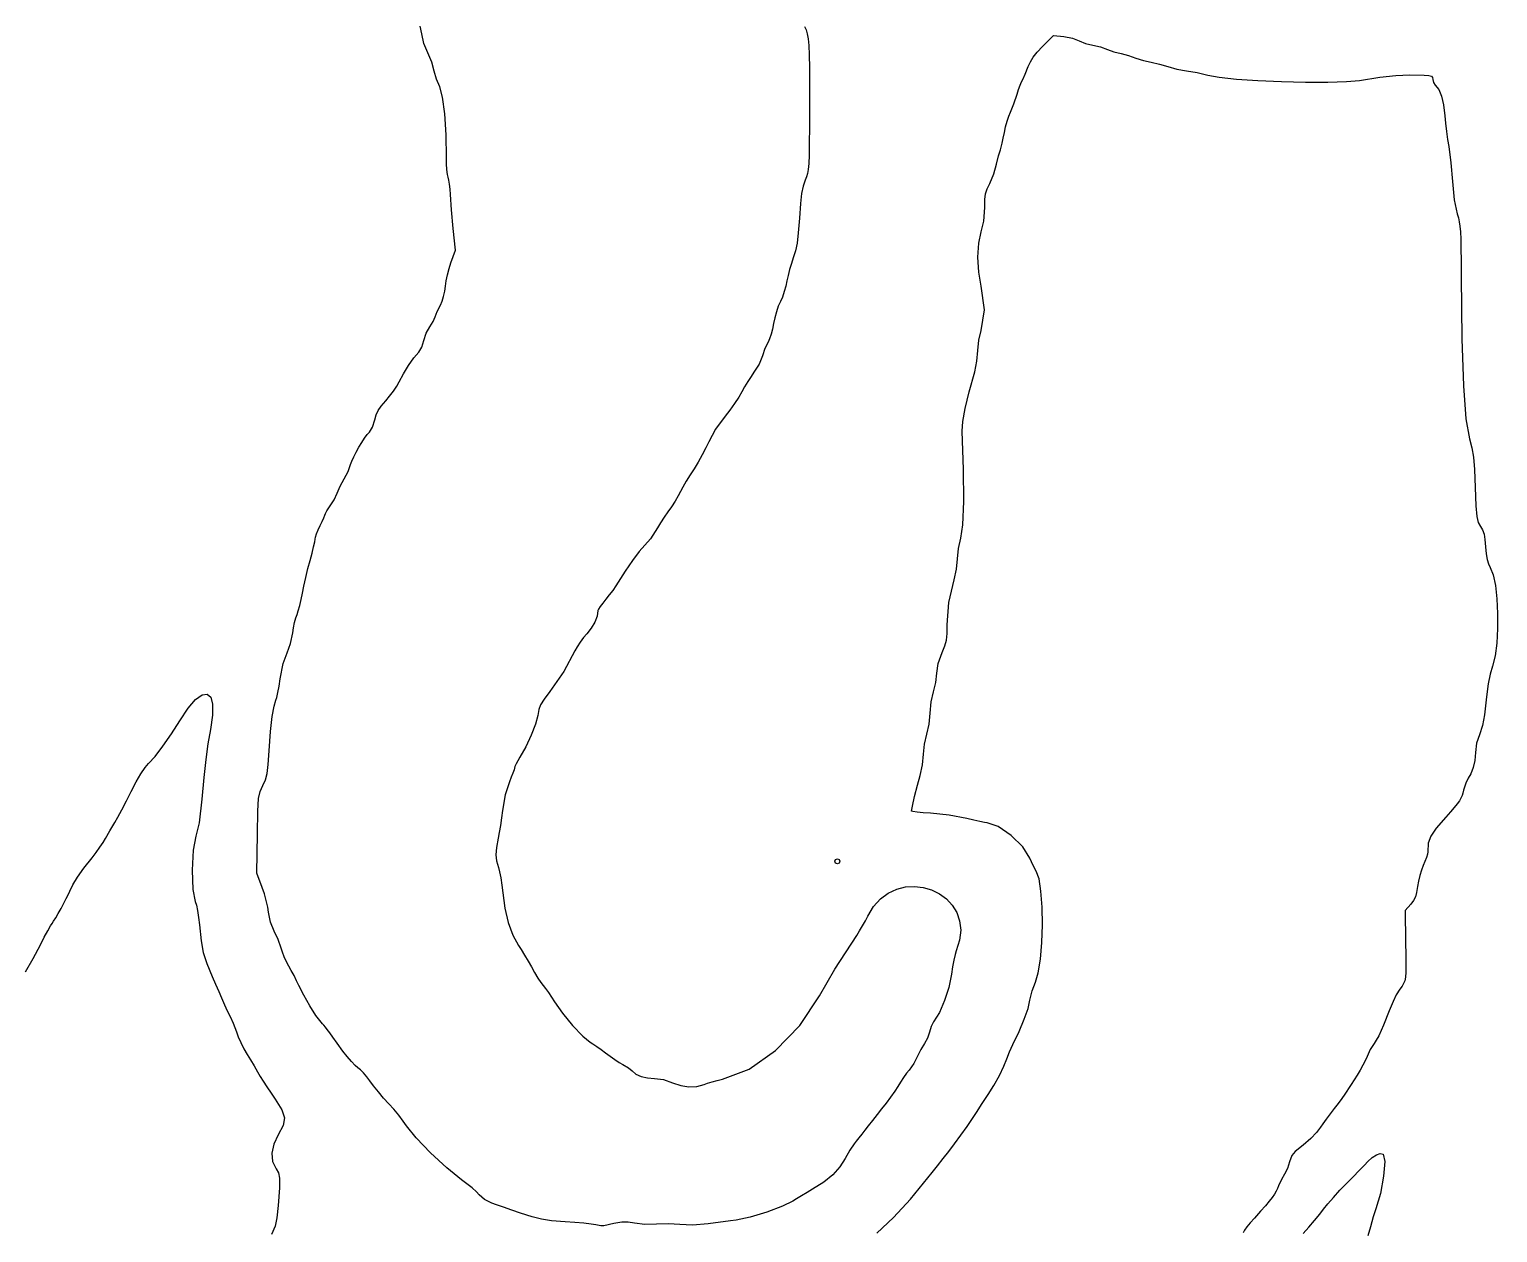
# Model space of a CAD drawing. Extents: x 2.6 to 36, y 0.8 to 49.1.
# Drawn here: x 18.58 to 28.16, y 14.67 to 22.52 of the extents above; entities that cross this region are included whole.
import ezdxf

# ---------------------------------------------------------------- set-up
doc = ezdxf.new("R2010")
doc.units = 0
doc.layers.get('0').update_dxf_attribs({"linetype": 'CONTINUOUS'})

msp = doc.modelspace()

# ---------------------------------------------------------------- linework, layer by layer
at = {"color": 0}
for p, q in [((21.1397, 22.4904), (21.1296, 22.5408)), ((23.6351, 22.5389), (23.6457, 22.5164)), ((23.6457, 22.5164), (23.6537, 22.4913)), ((21.1543, 22.4282), (21.1397, 22.4904)), ((21.179, 22.3664), (21.1543, 22.4282)), ((23.6537, 22.4913), (23.6597, 22.4589)), ((23.6597, 22.4589), (23.6639, 22.4144)), ((23.6639, 22.4144), (23.6664, 22.3531)), ((25.1536, 22.3722), (25.1876, 22.4086)), ((25.1876, 22.4086), (25.2586, 22.4803)), ((25.2586, 22.4803), (25.3265, 22.4726)), ((25.3265, 22.4726), (25.3843, 22.4614)), ((25.3843, 22.4614), (25.4278, 22.445)), ((25.4278, 22.445), (25.4675, 22.4285)), ((25.4675, 22.4285), (25.5164, 22.4169)), ((25.5164, 22.4169), (25.5669, 22.4056)), ((21.2046, 22.3065), (21.179, 22.3664)), ((23.6664, 22.3531), (23.6678, 22.2699)), ((25.109, 22.3085), (25.1279, 22.3396)), ((25.1279, 22.3396), (25.1536, 22.3722)), ((25.5669, 22.4056), (25.6108, 22.3892)), ((25.6108, 22.3892), (25.6532, 22.3728)), ((25.6532, 22.3728), (25.7, 22.3614)), ((25.7, 22.3614), (25.749, 22.3497)), ((25.749, 22.3497), (25.7971, 22.3329)), ((25.7971, 22.3329), (25.8458, 22.3163)), ((25.8458, 22.3163), (25.8971, 22.3049)), ((21.2215, 22.2483), (21.2046, 22.3065)), ((21.2363, 22.1944), (21.2215, 22.2483)), ((23.6678, 22.2699), (23.6682, 22.1601)), ((25.0587, 22.1929), (25.0758, 22.2274)), ((25.0758, 22.2274), (25.0954, 22.2768)), ((25.0954, 22.2768), (25.109, 22.3085)), ((25.8971, 22.3049), (25.9507, 22.2936)), ((25.9507, 22.2936), (26.0056, 22.2772)), ((26.0056, 22.2772), (26.0643, 22.2613)), ((26.0643, 22.2613), (26.1278, 22.2504)), ((26.1278, 22.2504), (26.1961, 22.2392)), ((26.1961, 22.2392), (26.2667, 22.2219)), ((26.2667, 22.2219), (26.34, 22.2081)), ((27.3876, 22.2078), (27.4914, 22.2194)), ((27.4914, 22.2194), (27.5828, 22.2235)), ((27.5828, 22.2235), (27.6778, 22.2208)), ((27.6778, 22.2208), (27.7071, 22.2186)), ((27.7071, 22.2186), (27.7239, 22.2143)), ((27.7239, 22.2143), (27.7315, 22.2067)), ((21.2568, 22.1444), (21.2363, 22.1944)), ((21.2756, 22.0786), (21.2568, 22.1444)), ((23.6682, 22.1601), (23.6679, 22.0192)), ((25.0233, 22.0982), (25.0324, 22.1278)), ((25.0324, 22.1278), (25.0421, 22.1554)), ((25.0421, 22.1554), (25.0512, 22.1782)), ((25.0512, 22.1782), (25.0587, 22.1929)), ((26.34, 22.2081), (26.4529, 22.196)), ((26.4529, 22.196), (26.5931, 22.1863)), ((26.5931, 22.1863), (26.7475, 22.1792)), ((26.7475, 22.1792), (26.9036, 22.1753)), ((26.9036, 22.1753), (27.0489, 22.175)), ((27.0489, 22.175), (27.1704, 22.1788)), ((27.1704, 22.1788), (27.2556, 22.1869)), ((27.2556, 22.1869), (27.3876, 22.2078)), ((27.7315, 22.2067), (27.7333, 22.1937)), ((27.7333, 22.1937), (27.7379, 22.1728)), ((27.7379, 22.1728), (27.749, 22.1564)), ((27.749, 22.1564), (27.7717, 22.1279)), ((27.7717, 22.1279), (27.7899, 22.0846)), ((21.29, 21.969), (21.2756, 22.0786)), ((24.9786, 21.9794), (25.0018, 22.034)), ((25.0018, 22.034), (25.0233, 22.0982)), ((27.7899, 22.0846), (27.8032, 22.0268)), ((27.8032, 22.0268), (27.8117, 21.9556)), ((21.2989, 21.8321), (21.29, 21.969)), ((23.6679, 22.0192), (23.6674, 21.8814)), ((24.9569, 21.9206), (24.9679, 21.9542)), ((24.9679, 21.9542), (24.9786, 21.9794)), ((27.8117, 21.9556), (27.8161, 21.9072)), ((21.3007, 21.6839), (21.2989, 21.8321)), ((23.6674, 21.8814), (23.6667, 21.7767)), ((24.9325, 21.811), (24.9392, 21.8463)), ((24.9392, 21.8463), (24.9469, 21.8832)), ((24.9469, 21.8832), (24.9569, 21.9206)), ((27.8161, 21.9072), (27.8222, 21.8532)), ((27.8222, 21.8532), (27.8293, 21.8006)), ((23.6667, 21.7767), (23.6654, 21.6997)), ((24.9132, 21.7332), (24.9186, 21.7507)), ((24.9186, 21.7507), (24.9253, 21.7779)), ((24.9253, 21.7779), (24.9325, 21.811)), ((27.8293, 21.8006), (27.8367, 21.7554)), ((27.8367, 21.7554), (27.8507, 21.6496)), ((21.3011, 21.6431), (21.3007, 21.6839)), ((21.3032, 21.605), (21.3011, 21.6431)), ((23.6635, 21.6449), (23.6601, 21.6067)), ((23.6654, 21.6997), (23.6635, 21.6449)), ((24.8703, 21.5774), (24.889, 21.641)), ((24.889, 21.641), (24.9015, 21.6947)), ((24.9015, 21.6947), (24.9132, 21.7332)), ((27.8507, 21.6496), (27.8608, 21.5276)), ((21.3067, 21.5743), (21.3032, 21.605)), ((21.3114, 21.5549), (21.3067, 21.5743)), ((21.3164, 21.5369), (21.3114, 21.5549)), ((23.6487, 21.5575), (23.64, 21.5357)), ((23.6553, 21.5793), (23.6487, 21.5575)), ((23.6601, 21.6067), (23.6553, 21.5793)), ((24.8435, 21.5149), (24.8703, 21.5774)), ((21.321, 21.5099), (21.3164, 21.5369)), ((21.3246, 21.4775), (21.321, 21.5099)), ((21.3267, 21.4432), (21.3246, 21.4775)), ((23.6163, 21.4496), (23.6089, 21.3842)), ((23.6261, 21.4964), (23.6163, 21.4496)), ((23.64, 21.5357), (23.6261, 21.4964)), ((24.8165, 21.4474), (24.8264, 21.4793)), ((24.8264, 21.4793), (24.8435, 21.5149)), ((27.8608, 21.5276), (27.8725, 21.4085)), ((21.3332, 21.3439), (21.3267, 21.4432)), ((23.6089, 21.3842), (23.6024, 21.2889)), ((24.8053, 21.2696), (24.8108, 21.3572)), ((24.8108, 21.3572), (24.8119, 21.4099)), ((24.8119, 21.4099), (24.8165, 21.4474)), ((27.8725, 21.4085), (27.8924, 21.3167)), ((21.3444, 21.2203), (21.3332, 21.3439)), ((23.6024, 21.2889), (23.5956, 21.1926)), ((24.7889, 21.2), (24.8053, 21.2696)), ((27.8924, 21.3167), (27.8999, 21.291)), ((27.8999, 21.291), (27.9057, 21.2656)), ((27.9057, 21.2656), (27.91, 21.2365)), ((21.3592, 21.0796), (21.3444, 21.2203)), ((23.5956, 21.1926), (23.5879, 21.1256)), ((24.7724, 21.125), (24.7889, 21.2)), ((27.91, 21.2365), (27.9132, 21.2001)), ((27.9132, 21.2001), (27.9153, 21.1526)), ((21.3303, 20.9981), (21.3592, 21.0796)), ((23.5774, 21.0751), (23.5622, 21.0293)), ((23.5879, 21.1256), (23.5774, 21.0751)), ((24.7668, 21.0331), (24.7724, 21.125)), ((27.9153, 21.1526), (27.9165, 21.0903)), ((27.9165, 21.0903), (27.9174, 21.0092)), ((21.3185, 20.9608), (21.3303, 20.9981)), ((23.5501, 20.9938), (23.5385, 20.9538)), ((23.5622, 21.0293), (23.5501, 20.9938)), ((24.7724, 20.9357), (24.7668, 21.0331)), ((27.9174, 21.0092), (27.9179, 20.9056)), ((21.2942, 20.8444), (21.2993, 20.879)), ((21.2993, 20.879), (21.3078, 20.9194)), ((21.3078, 20.9194), (21.3185, 20.9608)), ((23.5217, 20.8792), (23.5147, 20.8458)), ((23.5285, 20.9139), (23.5217, 20.8792)), ((23.5385, 20.9538), (23.5285, 20.9139)), ((24.7889, 20.8444), (24.7724, 20.9357)), ((27.9179, 20.9056), (27.9222, 20.5022)), ((21.2721, 20.7474), (21.2818, 20.7787)), ((21.2818, 20.7787), (21.2894, 20.8124)), ((21.2894, 20.8124), (21.2942, 20.8444)), ((23.5042, 20.8093), (23.4917, 20.774)), ((23.5147, 20.8458), (23.5042, 20.8093)), ((24.8097, 20.6899), (24.7889, 20.8444)), ((21.2414, 20.6788), (21.2617, 20.7222)), ((21.2617, 20.7222), (21.2721, 20.7474)), ((23.465, 20.7139), (23.4524, 20.6772)), ((23.4785, 20.7444), (23.465, 20.7139)), ((23.4917, 20.774), (23.4785, 20.7444)), ((24.7889, 20.5556), (24.8097, 20.6899)), ((21.1915, 20.579), (21.2138, 20.6137)), ((21.2138, 20.6137), (21.2279, 20.6444)), ((21.2279, 20.6444), (21.2414, 20.6788)), ((23.4342, 20.6006), (23.4274, 20.5656)), ((23.4417, 20.6382), (23.4342, 20.6006)), ((23.4524, 20.6772), (23.4417, 20.6382)), ((21.1401, 20.4478), (21.1537, 20.4908)), ((21.1537, 20.4908), (21.1688, 20.5376)), ((21.1688, 20.5376), (21.1915, 20.579)), ((23.4083, 20.5018), (23.3985, 20.4808)), ((23.4183, 20.5314), (23.4083, 20.5018)), ((23.4274, 20.5656), (23.4183, 20.5314)), ((24.7671, 20.4253), (24.7735, 20.4921)), ((24.7735, 20.4921), (24.7889, 20.5556)), ((27.9222, 20.5022), (27.9325, 20.195)), ((21.0889, 20.3768), (21.1208, 20.4153)), ((21.1208, 20.4153), (21.1401, 20.4478)), ((23.3782, 20.4392), (23.3617, 20.3908)), ((23.3985, 20.4808), (23.3782, 20.4392)), ((24.7607, 20.3558), (24.7671, 20.4253)), ((21.0207, 20.2739), (21.054, 20.3275)), ((21.054, 20.3275), (21.0889, 20.3768)), ((23.3396, 20.3374), (23.3063, 20.2835)), ((23.3617, 20.3908), (23.3396, 20.3374)), ((24.7458, 20.2864), (24.7607, 20.3558)), ((20.9767, 20.1935), (20.9928, 20.2222)), ((20.9928, 20.2222), (21.0207, 20.2739)), ((23.2661, 20.2239), (23.2453, 20.189)), ((23.2872, 20.2568), (23.2661, 20.2239)), ((23.3063, 20.2835), (23.2872, 20.2568)), ((24.709, 20.1564), (24.7458, 20.2864)), ((20.9046, 20.0975), (20.9296, 20.1271)), ((20.9296, 20.1271), (20.9546, 20.1604)), ((20.9546, 20.1604), (20.9767, 20.1935)), ((23.2074, 20.1212), (23.18, 20.0797)), ((23.2276, 20.1564), (23.2074, 20.1212)), ((23.2453, 20.189), (23.2276, 20.1564)), ((24.6831, 20.0475), (24.709, 20.1564)), ((27.9325, 20.195), (27.949, 19.9793)), ((20.8424, 20.0062), (20.8553, 20.0346)), ((20.8553, 20.0346), (20.8751, 20.0635)), ((20.8751, 20.0635), (20.9046, 20.0975)), ((23.149, 20.0369), (23.1181, 19.9981)), ((23.18, 20.0797), (23.149, 20.0369)), ((24.6681, 19.9615), (24.6831, 20.0475)), ((20.7983, 19.8929), (20.8182, 19.9251)), ((20.8182, 19.9251), (20.8336, 19.9737)), ((20.8336, 19.9737), (20.8424, 20.0062)), ((23.1181, 19.9981), (23.0553, 19.9135)), ((24.6646, 19.9), (24.6681, 19.9615)), ((27.949, 19.9793), (27.9718, 19.85)), ((20.7301, 19.7951), (20.7489, 19.8264)), ((20.7489, 19.8264), (20.7674, 19.8546)), ((20.7674, 19.8546), (20.7842, 19.8775)), ((20.7842, 19.8775), (20.7983, 19.8929)), ((23.0114, 19.8301), (22.9932, 19.7907)), ((23.0553, 19.9135), (23.0114, 19.8301)), ((24.6735, 19.6483), (24.6646, 19.9)), ((27.9718, 19.85), (27.9876, 19.7904)), ((20.684, 19.704), (20.6964, 19.7318)), ((20.6964, 19.7318), (20.7122, 19.7629)), ((20.7122, 19.7629), (20.7301, 19.7951)), ((22.9692, 19.7444), (22.9424, 19.6969)), ((22.9932, 19.7907), (22.9692, 19.7444)), ((27.9876, 19.7904), (27.9976, 19.7297)), ((27.9976, 19.7297), (28.0042, 19.6499)), ((20.6336, 19.5889), (20.6589, 19.6368)), ((20.6589, 19.6368), (20.6762, 19.6817)), ((20.6762, 19.6817), (20.684, 19.704)), ((22.916, 19.6543), (22.8901, 19.6137)), ((22.9424, 19.6969), (22.916, 19.6543)), ((24.6749, 19.4404), (24.6735, 19.6483)), ((28.0042, 19.6499), (28.0094, 19.5329)), ((20.5885, 19.4944), (20.6075, 19.5406)), ((20.6075, 19.5406), (20.6336, 19.5889)), ((22.8431, 19.5344), (22.8275, 19.5056)), ((22.8649, 19.5722), (22.8431, 19.5344)), ((22.8901, 19.6137), (22.8649, 19.5722)), ((20.5428, 19.4114), (20.5693, 19.4517)), ((20.5693, 19.4517), (20.5885, 19.4944)), ((22.7918, 19.4435), (22.7683, 19.4068)), ((22.8125, 19.4779), (22.7918, 19.4435)), ((22.8275, 19.5056), (22.8125, 19.4779)), ((24.6692, 19.2879), (24.6749, 19.4404)), ((28.0094, 19.5329), (28.0144, 19.4114)), ((20.5012, 19.3338), (20.5085, 19.3517)), ((20.5085, 19.3517), (20.5111, 19.3614)), ((20.5111, 19.3614), (20.5204, 19.3807)), ((20.5204, 19.3807), (20.5428, 19.4114)), ((22.7447, 19.3722), (22.7211, 19.3381)), ((22.7683, 19.4068), (22.7447, 19.3722)), ((28.0144, 19.4114), (28.02, 19.3418)), ((28.02, 19.3418), (28.0292, 19.304)), ((20.4543, 19.2299), (20.4649, 19.2557)), ((20.4649, 19.2557), (20.4778, 19.2833)), ((20.4778, 19.2833), (20.4907, 19.3101)), ((20.4907, 19.3101), (20.5012, 19.3338)), ((22.6772, 19.27), (22.6624, 19.2444)), ((22.6978, 19.3026), (22.6772, 19.27)), ((22.7211, 19.3381), (22.6978, 19.3026)), ((24.6563, 19.2019), (24.6692, 19.2879)), ((28.0292, 19.304), (28.0444, 19.2779)), ((28.0444, 19.2779), (28.0581, 19.255)), ((28.0581, 19.255), (28.0674, 19.2286)), ((20.4349, 19.1451), (20.4418, 19.1774)), ((20.4418, 19.1774), (20.4444, 19.195)), ((20.4444, 19.195), (20.4471, 19.2086)), ((20.4471, 19.2086), (20.4543, 19.2299)), ((22.5944, 19.1556), (22.5582, 19.1151)), ((22.6312, 19.1978), (22.5944, 19.1556)), ((22.6624, 19.2444), (22.6312, 19.1978)), ((24.6399, 19.1344), (24.6563, 19.2019)), ((28.0674, 19.2286), (28.0735, 19.1936)), ((28.0735, 19.1936), (28.0779, 19.1449)), ((20.3976, 19.0029), (20.4118, 19.0561)), ((20.4118, 19.0561), (20.4244, 19.1033)), ((20.4244, 19.1033), (20.4349, 19.1451)), ((22.5136, 19.0565), (22.4661, 18.9871)), ((22.5582, 19.1151), (22.5136, 19.0565)), ((24.6271, 18.9997), (24.6333, 19.0672)), ((24.6333, 19.0672), (24.6399, 19.1344)), ((28.0779, 19.1449), (28.0822, 19.0989)), ((28.0822, 19.0989), (28.0883, 19.0628)), ((28.0883, 19.0628), (28.0968, 19.0343)), ((20.3836, 18.945), (20.3976, 19.0029)), ((22.4661, 18.9871), (22.421, 18.9142)), ((24.6121, 18.9308), (24.6271, 18.9997)), ((28.0968, 19.0343), (28.1082, 19.0111)), ((28.1082, 19.0111), (28.1272, 18.9628)), ((28.1272, 18.9628), (28.1417, 18.8921)), ((20.3617, 18.8425), (20.371, 18.8892)), ((20.371, 18.8892), (20.3836, 18.945)), ((22.4057, 18.8901), (22.3854, 18.8613)), ((22.421, 18.9142), (22.4057, 18.8901)), ((24.5763, 18.7826), (24.6121, 18.9308)), ((28.1417, 18.8921), (28.1514, 18.8056)), ((20.344, 18.7621), (20.3533, 18.8018)), ((20.3533, 18.8018), (20.3617, 18.8425)), ((22.3204, 18.7786), (22.304, 18.7564)), ((22.3404, 18.8033), (22.3204, 18.7786)), ((22.3628, 18.8311), (22.3404, 18.8033)), ((22.3854, 18.8613), (22.3628, 18.8311)), ((24.5667, 18.6371), (24.5763, 18.7826)), ((28.1514, 18.8056), (28.156, 18.7099)), ((20.3108, 18.651), (20.3185, 18.6811)), ((20.3185, 18.6811), (20.3263, 18.7036)), ((20.3263, 18.7036), (20.3346, 18.7278)), ((20.3346, 18.7278), (20.344, 18.7621)), ((22.2833, 18.6939), (22.2682, 18.6546)), ((22.2889, 18.7293), (22.2833, 18.6939)), ((22.2929, 18.7392), (22.2889, 18.7293)), ((22.304, 18.7564), (22.2929, 18.7392)), ((28.156, 18.7099), (28.1556, 18.6115)), ((20.2838, 18.5136), (20.2986, 18.5839)), ((20.2986, 18.5839), (20.3039, 18.6174)), ((20.3039, 18.6174), (20.3108, 18.651)), ((22.216, 18.5782), (22.1947, 18.5532)), ((22.2451, 18.6149), (22.216, 18.5782)), ((22.2682, 18.6546), (22.2451, 18.6149)), ((24.561, 18.5365), (24.5656, 18.5789)), ((24.5656, 18.5789), (24.5667, 18.6371)), ((28.1556, 18.6115), (28.1499, 18.5171)), ((20.2611, 18.4536), (20.2838, 18.5136)), ((22.1537, 18.4932), (22.1392, 18.4657)), ((22.1732, 18.5236), (22.1537, 18.4932)), ((22.1947, 18.5532), (22.1732, 18.5236)), ((24.5333, 18.4556), (24.5508, 18.499)), ((24.5508, 18.499), (24.561, 18.5365)), ((28.1499, 18.5171), (28.1389, 18.4333)), ((20.2169, 18.2832), (20.2361, 18.3844)), ((20.2361, 18.3844), (20.2611, 18.4536)), ((22.1392, 18.4657), (22.0663, 18.3325)), ((24.5079, 18.3836), (24.5333, 18.4556)), ((28.1389, 18.4333), (28.1222, 18.3667)), ((22.0663, 18.3325), (21.9761, 18.2021)), ((24.4931, 18.2606), (24.4996, 18.3204)), ((24.4996, 18.3204), (24.5079, 18.3836)), ((28.1067, 18.3142), (28.094, 18.2515)), ((28.1222, 18.3667), (28.1067, 18.3142)), ((20.1947, 18.1622), (20.2019, 18.1942)), ((20.2019, 18.1942), (20.2096, 18.2361)), ((20.2096, 18.2361), (20.2169, 18.2832)), ((21.9761, 18.2021), (21.9375, 18.1511)), ((24.4619, 18.1343), (24.4778, 18.2)), ((24.4778, 18.2), (24.4931, 18.2606)), ((28.094, 18.2515), (28.0828, 18.1672)), ((19.6164, 18.0939), (19.6654, 18.1503)), ((19.6654, 18.1503), (19.7071, 18.1806)), ((19.7071, 18.1806), (19.7403, 18.185)), ((19.7403, 18.185), (19.7636, 18.1642)), ((19.7636, 18.1642), (19.7758, 18.1183)), ((19.7758, 18.1183), (19.7756, 18.0479)), ((20.1649, 18.0375), (20.1764, 18.1057)), ((20.1764, 18.1057), (20.189, 18.1447)), ((20.189, 18.1447), (20.1947, 18.1622)), ((21.915, 18.1153), (21.9032, 18.0833)), ((21.9375, 18.1511), (21.915, 18.1153)), ((24.4556, 18.0611), (24.4619, 18.1343)), ((28.0828, 18.1672), (28.0708, 18.05)), ((19.5075, 17.9258), (19.5614, 18.0111)), ((19.5614, 18.0111), (19.6164, 18.0939)), ((19.7756, 18.0479), (19.7619, 17.9531)), ((20.1543, 17.9407), (20.1649, 18.0375)), ((21.8964, 18.0444), (21.8819, 17.9885)), ((21.9032, 18.0833), (21.8964, 18.0444)), ((24.4492, 17.9879), (24.4556, 18.0611)), ((28.0708, 18.05), (28.0583, 17.9792)), ((19.4518, 17.8454), (19.5075, 17.9258)), ((19.7619, 17.9531), (19.7456, 17.8607)), ((20.1447, 17.8156), (20.1543, 17.9407)), ((21.8542, 17.9162), (21.8185, 17.8403)), ((21.8819, 17.9885), (21.8542, 17.9162)), ((24.4179, 17.8587), (24.4333, 17.9222)), ((24.4333, 17.9222), (24.4492, 17.9879)), ((28.0374, 17.9199), (28.0172, 17.8646)), ((28.0583, 17.9792), (28.0374, 17.9199)), ((19.4003, 17.7781), (19.4518, 17.8454)), ((19.7456, 17.8607), (19.7314, 17.7586)), ((20.1381, 17.7244), (20.1447, 17.8156)), ((21.8185, 17.8403), (21.78, 17.7728)), ((24.4114, 17.7919), (24.4179, 17.8587)), ((28.0172, 17.8646), (28.0107, 17.8032)), ((19.3361, 17.705), (19.3589, 17.7317)), ((19.3589, 17.7317), (19.4003, 17.7781)), ((19.7314, 17.7586), (19.7183, 17.6406)), ((20.1307, 17.6657), (20.1381, 17.7244)), ((21.7549, 17.7296), (21.7472, 17.7128)), ((21.7661, 17.7503), (21.7549, 17.7296)), ((21.78, 17.7728), (21.7661, 17.7503)), ((24.3901, 17.6531), (24.405, 17.7226)), ((24.405, 17.7226), (24.4114, 17.7919)), ((28.0068, 17.7526), (27.9971, 17.7054)), ((28.0107, 17.8032), (28.0068, 17.7526)), ((19.2782, 17.6118), (19.3089, 17.6644)), ((19.3089, 17.6644), (19.3361, 17.705)), ((19.7183, 17.6406), (19.7058, 17.5)), ((20.1033, 17.5886), (20.12, 17.6253)), ((20.12, 17.6253), (20.1307, 17.6657)), ((21.724, 17.6419), (21.7112, 17.6114)), ((21.7346, 17.6694), (21.724, 17.6419)), ((21.7418, 17.6906), (21.7346, 17.6694)), ((21.7444, 17.7025), (21.7418, 17.6906)), ((21.7472, 17.7128), (21.7444, 17.7025)), ((24.3728, 17.5907), (24.3901, 17.6531)), ((27.9635, 17.6354), (27.9482, 17.6047)), ((27.9822, 17.6651), (27.9635, 17.6354)), ((27.9971, 17.7054), (27.9822, 17.6651)), ((19.2144, 17.4883), (19.245, 17.5483)), ((19.245, 17.5483), (19.2782, 17.6118)), ((20.0761, 17.5044), (20.0856, 17.5504)), ((20.0856, 17.5504), (20.1033, 17.5886)), ((21.6829, 17.5278), (21.6658, 17.4262)), ((21.7112, 17.6114), (21.6829, 17.5278)), ((24.3542, 17.5174), (24.3728, 17.5907)), ((27.93, 17.5389), (27.9244, 17.5222)), ((27.9344, 17.5572), (27.93, 17.5389)), ((27.9482, 17.6047), (27.9344, 17.5572)), ((19.1571, 17.3815), (19.184, 17.4306)), ((19.184, 17.4306), (19.2144, 17.4883)), ((19.7058, 17.5), (19.689, 17.3454)), ((20.0714, 17.4217), (20.0761, 17.5044)), ((24.3332, 17.4211), (24.3393, 17.454)), ((24.3393, 17.454), (24.3542, 17.5174)), ((27.8733, 17.4454), (27.8489, 17.4174)), ((27.8921, 17.4688), (27.8733, 17.4454)), ((27.9064, 17.4883), (27.8921, 17.4688)), ((27.9169, 17.5058), (27.9064, 17.4883)), ((27.9244, 17.5222), (27.9169, 17.5058)), ((19.1047, 17.2932), (19.1374, 17.3479)), ((19.1374, 17.3479), (19.1571, 17.3815)), ((19.689, 17.3454), (19.6676, 17.2579)), ((20.0687, 17.2731), (20.0714, 17.4217)), ((21.6599, 17.3779), (21.6526, 17.3276)), ((21.6658, 17.4262), (21.6599, 17.3779)), ((24.3431, 17.4181), (24.3332, 17.4211)), ((24.37, 17.4144), (24.3431, 17.4181)), ((24.4097, 17.4108), (24.37, 17.4144)), ((24.4583, 17.4075), (24.4097, 17.4108)), ((24.5794, 17.3949), (24.4583, 17.4075)), ((24.6944, 17.3726), (24.5794, 17.3949)), ((24.7393, 17.3618), (24.6944, 17.3726)), ((24.7794, 17.3528), (24.7393, 17.3618)), ((24.8103, 17.3467), (24.7794, 17.3528)), ((24.8278, 17.3443), (24.8103, 17.3467)), ((24.8987, 17.3206), (24.8278, 17.3443)), ((27.8182, 17.3829), (27.7554, 17.3108)), ((27.8489, 17.4174), (27.8182, 17.3829)), ((19.0626, 17.2176), (19.0771, 17.2424)), ((19.0771, 17.2424), (19.1047, 17.2932)), ((19.6676, 17.2579), (19.6497, 17.1664)), ((20.0647, 17.0167), (20.0687, 17.2731)), ((21.6379, 17.2444), (21.6267, 17.1842)), ((21.645, 17.2813), (21.6379, 17.2444)), ((21.6526, 17.3276), (21.645, 17.2813)), ((24.9826, 17.2626), (24.8987, 17.3206)), ((25.0586, 17.1881), (24.9826, 17.2626)), ((27.72, 17.2585), (27.704, 17.2117)), ((27.7554, 17.3108), (27.72, 17.2585)), ((18.9896, 17.1167), (19.0161, 17.1507)), ((19.0161, 17.1507), (19.0414, 17.1857)), ((19.0414, 17.1857), (19.0626, 17.2176)), ((19.6497, 17.1664), (19.6425, 17.0364)), ((21.6267, 17.1842), (21.6231, 17.1372)), ((25.1057, 17.114), (25.0586, 17.1881)), ((27.6976, 17.14), (27.6914, 17.1181)), ((27.7, 17.1556), (27.6976, 17.14)), ((27.704, 17.2117), (27.7, 17.1556)), ((18.8946, 16.9906), (18.9363, 17.0488)), ((18.9363, 17.0488), (18.9896, 17.1167)), ((21.6231, 17.1372), (21.6275, 17.0963)), ((21.6275, 17.0963), (21.6397, 17.0542)), ((21.6397, 17.0542), (21.6474, 17.0261)), ((23.8333, 17.0944), (23.8382, 17.1063)), ((23.8382, 17.0828), (23.8333, 17.0944)), ((23.8382, 17.1063), (23.85, 17.1111)), ((23.85, 17.0778), (23.8382, 17.0828)), ((23.85, 17.1111), (23.8617, 17.1063)), ((23.8617, 17.0828), (23.85, 17.0778)), ((23.8617, 17.1063), (23.8667, 17.0944)), ((23.8667, 17.0944), (23.8617, 17.0828)), ((25.1261, 17.0675), (25.1057, 17.114)), ((25.1476, 17.0294), (25.1261, 17.0675)), ((27.6708, 17.0667), (27.659, 17.0371)), ((27.6821, 17.0926), (27.6708, 17.0667)), ((27.6914, 17.1181), (27.6821, 17.0926)), ((18.8642, 16.9413), (18.8946, 16.9906)), ((19.6425, 17.0364), (19.6465, 16.9107)), ((20.0993, 16.9233), (20.0647, 17.0167)), ((21.6474, 17.0261), (21.6551, 16.9856)), ((21.6551, 16.9856), (21.6622, 16.9381)), ((25.1657, 16.9803), (25.1476, 17.0294)), ((25.1781, 16.8989), (25.1657, 16.9803)), ((27.639, 16.9646), (27.6335, 16.9307)), ((27.6479, 17.0015), (27.639, 16.9646)), ((27.659, 17.0371), (27.6479, 17.0015)), ((18.8219, 16.8515), (18.8353, 16.879)), ((18.8353, 16.879), (18.8444, 16.9)), ((18.8444, 16.9), (18.8642, 16.9413)), ((19.6465, 16.9107), (19.6622, 16.8311)), ((20.1133, 16.8817), (20.0993, 16.9233)), ((20.1257, 16.8375), (20.1133, 16.8817)), ((21.6622, 16.9381), (21.6676, 16.8889)), ((21.6676, 16.8889), (21.6815, 16.789)), ((24.1317, 16.8494), (24.1825, 16.8869)), ((24.1825, 16.8869), (24.2374, 16.9125)), ((24.2374, 16.9125), (24.2946, 16.9267)), ((24.2946, 16.9267), (24.3526, 16.9301)), ((24.3526, 16.9301), (24.41, 16.9235)), ((24.41, 16.9235), (24.465, 16.9074)), ((24.465, 16.9074), (24.5158, 16.8824)), ((24.5158, 16.8824), (24.5611, 16.849)), ((25.1853, 16.7954), (25.1781, 16.8989)), ((27.6196, 16.8624), (27.6074, 16.8388)), ((27.6276, 16.8914), (27.6196, 16.8624)), ((27.6335, 16.9307), (27.6276, 16.8914)), ((18.7697, 16.7547), (18.7876, 16.7868)), ((18.7876, 16.7868), (18.8056, 16.82)), ((18.8056, 16.82), (18.8219, 16.8515)), ((19.6622, 16.8311), (19.6701, 16.8085)), ((19.6701, 16.8085), (19.6778, 16.7729)), ((19.6778, 16.7729), (19.6847, 16.7285)), ((20.1353, 16.7958), (20.1257, 16.8375)), ((20.1406, 16.7622), (20.1353, 16.7958)), ((20.1535, 16.6976), (20.1406, 16.7622)), ((21.6815, 16.789), (21.7043, 16.6958)), ((24.0485, 16.7357), (24.0864, 16.7992)), ((24.0864, 16.7992), (24.1317, 16.8494)), ((24.5611, 16.849), (24.5992, 16.8082)), ((24.5992, 16.8082), (24.6285, 16.7603)), ((24.6285, 16.7603), (24.6474, 16.706)), ((25.1869, 16.6803), (25.1853, 16.7954)), ((27.589, 16.8151), (27.5532, 16.7743)), ((27.5532, 16.7743), (27.5558, 16.5678)), ((27.6074, 16.8388), (27.589, 16.8151)), ((18.7006, 16.6413), (18.7182, 16.6728)), ((18.7182, 16.6728), (18.7286, 16.6889)), ((18.7286, 16.6889), (18.7387, 16.7032)), ((18.7387, 16.7032), (18.7529, 16.726)), ((18.7529, 16.726), (18.7697, 16.7547)), ((19.6847, 16.7285), (19.69, 16.6789)), ((19.69, 16.6789), (19.7004, 16.576)), ((20.1783, 16.6389), (20.1535, 16.6976)), ((21.7043, 16.6958), (21.7346, 16.6133)), ((23.9953, 16.6399), (24.0149, 16.6729)), ((24.0149, 16.6729), (24.0333, 16.7062)), ((24.0333, 16.7062), (24.0485, 16.7357)), ((24.6474, 16.706), (24.6543, 16.646)), ((25.1833, 16.5635), (25.1869, 16.6803)), ((18.6531, 16.55), (18.6781, 16.5987)), ((18.6781, 16.5987), (18.7006, 16.6413)), ((19.7004, 16.576), (19.7146, 16.4986)), ((20.2043, 16.5833), (20.1783, 16.6389)), ((20.2229, 16.5278), (20.2043, 16.5833)), ((21.7346, 16.6133), (21.7711, 16.546)), ((23.8339, 16.3903), (23.9769, 16.6111)), ((23.9769, 16.6111), (23.9953, 16.6399)), ((24.6474, 16.5808), (24.6254, 16.5111)), ((24.6543, 16.646), (24.6474, 16.5808)), ((27.5558, 16.5678), (27.5569, 16.4811)), ((18.6063, 16.4608), (18.6531, 16.55)), ((19.7146, 16.4986), (19.7372, 16.4274)), ((20.231, 16.5014), (20.2229, 16.5278)), ((20.2431, 16.4706), (20.231, 16.5014)), ((20.2575, 16.4392), (20.2431, 16.4706)), ((21.7711, 16.546), (21.7888, 16.5185)), ((21.7888, 16.5185), (21.8104, 16.4826)), ((21.8104, 16.4826), (21.8333, 16.4432)), ((24.6178, 16.4871), (24.6093, 16.4504)), ((24.6254, 16.5111), (24.6178, 16.4871)), ((25.1746, 16.4553), (25.1833, 16.5635)), ((27.5569, 16.4811), (27.5575, 16.4167)), ((18.5556, 16.3731), (18.6063, 16.4608)), ((19.7372, 16.4274), (19.7731, 16.3422)), ((20.2728, 16.4111), (20.2575, 16.4392)), ((20.2892, 16.3822), (20.2728, 16.4111)), ((20.3069, 16.3486), (20.2892, 16.3822)), ((21.8333, 16.4432), (21.8547, 16.4049)), ((21.8547, 16.4049), (21.8756, 16.3681)), ((23.7331, 16.2167), (23.8339, 16.3903)), ((24.601, 16.406), (24.5938, 16.3587)), ((24.6093, 16.4504), (24.601, 16.406)), ((25.1607, 16.3658), (25.1746, 16.4553)), ((27.5575, 16.4167), (27.5568, 16.3704)), ((19.7731, 16.3422), (19.7947, 16.2935)), ((19.7947, 16.2935), (19.8158, 16.2451)), ((20.324, 16.3144), (20.3069, 16.3486)), ((20.3382, 16.284), (20.324, 16.3144)), ((20.3699, 16.2201), (20.3382, 16.284)), ((21.8756, 16.3681), (21.8972, 16.3328)), ((21.8972, 16.3328), (21.9171, 16.3032)), ((21.9171, 16.3032), (21.9325, 16.2833)), ((21.9325, 16.2833), (21.9475, 16.2647)), ((24.5938, 16.3587), (24.5764, 16.2721)), ((25.12, 16.2483), (25.1418, 16.3051)), ((25.1418, 16.3051), (25.1607, 16.3658)), ((27.5329, 16.28), (27.519, 16.2596)), ((27.5432, 16.2971), (27.5329, 16.28)), ((27.5501, 16.3149), (27.5432, 16.2971)), ((27.5546, 16.3379), (27.5501, 16.3149)), ((27.5568, 16.3704), (27.5546, 16.3379)), ((19.8158, 16.2451), (19.8339, 16.2029)), ((19.8339, 16.2029), (19.8465, 16.1722)), ((20.4097, 16.1508), (20.3699, 16.2201)), ((21.9475, 16.2647), (21.9662, 16.2386)), ((21.9662, 16.2386), (21.9864, 16.2085)), ((21.9864, 16.2085), (22.0054, 16.1778)), ((23.6047, 16.0228), (23.7331, 16.2167)), ((24.5493, 16.1858), (24.5153, 16.1083)), ((24.5764, 16.2721), (24.5493, 16.1858)), ((25.0939, 16.1347), (25.1064, 16.1889)), ((25.1064, 16.1889), (25.12, 16.2483)), ((27.4951, 16.2222), (27.4738, 16.1803)), ((27.519, 16.2596), (27.4951, 16.2222)), ((19.8465, 16.1722), (19.8682, 16.1231)), ((19.8682, 16.1231), (19.8894, 16.0825)), ((20.4501, 16.0882), (20.4097, 16.1508)), ((20.484, 16.0444), (20.4501, 16.0882)), ((22.0054, 16.1778), (22.0571, 16.1035)), ((22.0571, 16.1035), (22.1239, 16.0225)), ((24.5153, 16.1083), (24.4774, 16.0474)), ((25.0694, 16.0637), (25.0939, 16.1347)), ((27.4479, 16.1193), (27.4108, 16.0246)), ((27.4738, 16.1803), (27.4479, 16.1193)), ((19.8894, 16.0825), (19.9104, 16.0389)), ((19.9104, 16.0389), (19.9311, 15.9822)), ((20.4931, 16.0344), (20.484, 16.0444)), ((20.5018, 16.0246), (20.4931, 16.0344)), ((20.5114, 16.0126), (20.5018, 16.0246)), ((20.5235, 15.9971), (20.5114, 16.0126)), ((20.5394, 15.9756), (20.5235, 15.9971)), ((22.1239, 16.0225), (22.1894, 15.9533)), ((23.4476, 15.8599), (23.6047, 16.0228)), ((24.4614, 16.0175), (24.4503, 15.9807)), ((24.4774, 16.0474), (24.4614, 16.0175)), ((25.0357, 15.9832), (25.0694, 16.0637)), ((27.4108, 16.0246), (27.3965, 15.9901)), ((19.9311, 15.9822), (19.9429, 15.9501)), ((19.9429, 15.9501), (19.96, 15.9117)), ((19.96, 15.9117), (19.9801, 15.8715)), ((20.5608, 15.9463), (20.5394, 15.9756)), ((20.5892, 15.9072), (20.5608, 15.9463)), ((20.6258, 15.8565), (20.5892, 15.9072)), ((22.1894, 15.9533), (22.2376, 15.9144)), ((22.2376, 15.9144), (22.2556, 15.9037)), ((22.2556, 15.9037), (22.2806, 15.8871)), ((24.4178, 15.9056), (24.3946, 15.8676)), ((24.4375, 15.9414), (24.4178, 15.9056)), ((24.4503, 15.9807), (24.4375, 15.9414)), ((24.9729, 15.8517), (24.9954, 15.9)), ((24.9954, 15.9), (25.0357, 15.9832)), ((27.3514, 15.9064), (27.3258, 15.866)), ((27.3649, 15.9272), (27.3514, 15.9064)), ((27.3804, 15.9564), (27.3649, 15.9272)), ((27.3965, 15.9901), (27.3804, 15.9564)), ((19.9801, 15.8715), (20.0008, 15.8347)), ((20.0008, 15.8347), (20.0228, 15.7983)), ((20.6535, 15.8201), (20.6258, 15.8565)), ((20.6811, 15.7876), (20.6535, 15.8201)), ((22.2806, 15.8871), (22.309, 15.8665)), ((22.309, 15.8665), (22.3379, 15.8447)), ((22.3379, 15.8447), (22.3678, 15.8224)), ((22.3678, 15.8224), (22.3989, 15.8006)), ((22.3989, 15.8006), (22.4278, 15.7819)), ((23.2754, 15.7392), (23.4476, 15.8599)), ((24.3736, 15.8233), (24.3496, 15.7765)), ((24.3946, 15.8676), (24.3736, 15.8233)), ((24.9368, 15.759), (24.9556, 15.8056)), ((24.9556, 15.8056), (24.9729, 15.8517)), ((27.3043, 15.8207), (27.2933, 15.7962)), ((27.3258, 15.866), (27.3043, 15.8207)), ((20.0228, 15.7983), (20.0462, 15.7592)), ((20.0462, 15.7592), (20.0685, 15.7219)), ((20.0685, 15.7219), (20.0865, 15.6915)), ((20.7054, 15.7622), (20.6811, 15.7876)), ((20.7232, 15.7476), (20.7054, 15.7622)), ((20.7394, 15.7349), (20.7232, 15.7476)), ((20.7597, 15.7144), (20.7394, 15.7349)), ((20.7815, 15.689), (20.7597, 15.7144)), ((22.4278, 15.7819), (22.4507, 15.7689)), ((22.4507, 15.7689), (22.4874, 15.7472)), ((22.4874, 15.7472), (22.5119, 15.7269)), ((22.5119, 15.7269), (22.5361, 15.7067)), ((22.5361, 15.7067), (22.5701, 15.6911)), ((23.1013, 15.6725), (23.2754, 15.7392)), ((24.3019, 15.7114), (24.2824, 15.6842)), ((24.3189, 15.7326), (24.3019, 15.7114)), ((24.3496, 15.7765), (24.3189, 15.7326)), ((24.9067, 15.6979), (24.9368, 15.759)), ((27.2586, 15.7319), (27.2392, 15.7)), ((27.2774, 15.7653), (27.2586, 15.7319)), ((27.2933, 15.7962), (27.2774, 15.7653)), ((20.0865, 15.6915), (20.1054, 15.6607)), ((20.1054, 15.6607), (20.1301, 15.6224)), ((20.1301, 15.6224), (20.1572, 15.5815)), ((20.8021, 15.6614), (20.7815, 15.689)), ((20.8261, 15.629), (20.8021, 15.6614)), ((20.8572, 15.5903), (20.8261, 15.629)), ((22.5701, 15.6911), (22.6115, 15.6813)), ((22.6115, 15.6813), (22.6581, 15.6776)), ((22.6581, 15.6776), (22.7168, 15.6707)), ((22.7168, 15.6707), (22.7761, 15.6499)), ((22.7761, 15.6499), (22.8288, 15.6312)), ((22.8288, 15.6312), (22.8822, 15.6231)), ((22.8822, 15.6231), (22.934, 15.6257)), ((22.934, 15.6257), (22.9819, 15.639)), ((22.9819, 15.639), (23.0039, 15.6469)), ((23.0039, 15.6469), (23.0336, 15.6558)), ((23.0336, 15.6558), (23.0674, 15.6647)), ((23.0674, 15.6647), (23.1013, 15.6725)), ((24.2446, 15.626), (24.2242, 15.5943)), ((24.2624, 15.6546), (24.2446, 15.626)), ((24.2824, 15.6842), (24.2624, 15.6546)), ((24.8333, 15.5722), (24.8704, 15.6324)), ((24.8704, 15.6324), (24.9067, 15.6979)), ((27.1839, 15.6131), (27.1722, 15.5944)), ((27.2004, 15.6392), (27.1839, 15.6131)), ((27.2196, 15.6693), (27.2004, 15.6392)), ((27.2392, 15.7), (27.2196, 15.6693)), ((20.1572, 15.5815), (20.1837, 15.5429)), ((20.1837, 15.5429), (20.2268, 15.4743)), ((20.8914, 15.5501), (20.8572, 15.5903)), ((20.9247, 15.5133), (20.8914, 15.5501)), ((20.9575, 15.4769), (20.9247, 15.5133)), ((24.1679, 15.516), (24.139, 15.4789)), ((24.1975, 15.5561), (24.1679, 15.516)), ((24.2242, 15.5943), (24.1975, 15.5561)), ((24.791, 15.5082), (24.816, 15.5462)), ((24.816, 15.5462), (24.8333, 15.5722)), ((27.1151, 15.5151), (27.0896, 15.4815)), ((27.1393, 15.5476), (27.1151, 15.5151)), ((27.1592, 15.5753), (27.1393, 15.5476)), ((27.1722, 15.5944), (27.1592, 15.5753)), ((20.2268, 15.4743), (20.2439, 15.4212)), ((20.2439, 15.4212), (20.2358, 15.3708)), ((20.9903, 15.4375), (20.9575, 15.4769)), ((21.0194, 15.4), (20.9903, 15.4375)), ((24.1096, 15.4426), (24.0792, 15.4043)), ((24.139, 15.4789), (24.1096, 15.4426)), ((24.6964, 15.3653), (24.7311, 15.4167)), ((24.7311, 15.4167), (24.7617, 15.4633)), ((24.7617, 15.4633), (24.791, 15.5082)), ((27.0635, 15.4474), (27.0382, 15.4129)), ((27.0896, 15.4815), (27.0635, 15.4474)), ((20.2358, 15.3708), (20.204, 15.31)), ((21.0411, 15.3689), (21.0194, 15.4)), ((21.1032, 15.2906), (21.0411, 15.3689)), ((24.0289, 15.34), (24.01, 15.3156)), ((24.051, 15.3686), (24.0289, 15.34)), ((24.0792, 15.4043), (24.051, 15.3686)), ((24.6557, 15.3075), (24.6964, 15.3653)), ((26.9757, 15.3262), (26.9368, 15.2864)), ((27.0014, 15.3594), (26.9757, 15.3262)), ((27.0165, 15.3822), (27.0014, 15.3594)), ((27.0382, 15.4129), (27.0165, 15.3822)), ((20.1743, 15.2488), (20.1619, 15.19)), ((20.204, 15.31), (20.1743, 15.2488)), ((21.1976, 15.1919), (21.1032, 15.2906)), ((23.9588, 15.2511), (23.9306, 15.2101)), ((23.9726, 15.2681), (23.9588, 15.2511)), ((23.9904, 15.2906), (23.9726, 15.2681)), ((24.01, 15.3156), (23.9904, 15.2906)), ((24.5764, 15.2012), (24.614, 15.2506)), ((24.614, 15.2506), (24.6557, 15.3075)), ((26.8888, 15.2438), (26.8356, 15.2021)), ((26.9368, 15.2864), (26.8888, 15.2438)), ((20.1619, 15.19), (20.1669, 15.1358)), ((20.1669, 15.1358), (20.1896, 15.0879)), ((21.3032, 15.094), (21.1976, 15.1919)), ((23.9003, 15.1567), (23.8656, 15.1011)), ((23.9306, 15.2101), (23.9003, 15.1567)), ((24.5028, 15.1076), (24.5404, 15.1554)), ((24.5404, 15.1554), (24.5764, 15.2012)), ((26.799, 15.1344), (26.7847, 15.0908)), ((26.814, 15.175), (26.799, 15.1344)), ((26.8356, 15.2021), (26.814, 15.175)), ((27.2868, 15.1122), (27.3093, 15.1364)), ((27.3093, 15.1364), (27.3375, 15.1632)), ((27.3375, 15.1632), (27.3654, 15.1807)), ((27.3654, 15.1807), (27.3904, 15.1879)), ((27.3904, 15.1879), (27.4104, 15.1837)), ((27.4104, 15.1837), (27.4199, 15.1369)), ((27.4199, 15.1369), (27.4122, 15.041)), ((20.1896, 15.0879), (20.2058, 15.0615)), ((20.2058, 15.0615), (20.2125, 15.0278)), ((21.3987, 15.0175), (21.3032, 15.094)), ((23.8199, 15.0501), (23.7615, 15.0024)), ((23.8656, 15.1011), (23.8199, 15.0501)), ((24.441, 15.029), (24.4682, 15.0636)), ((24.4682, 15.0636), (24.5028, 15.1076)), ((26.766, 15.0546), (26.7456, 15.0192)), ((26.7847, 15.0908), (26.766, 15.0546)), ((27.1707, 14.9931), (27.2131, 15.0358)), ((27.2131, 15.0358), (27.2532, 15.0771)), ((27.2532, 15.0771), (27.2868, 15.1122)), ((27.4122, 15.041), (27.3915, 14.9272)), ((20.2111, 14.9646), (20.2026, 14.85)), ((20.2125, 15.0278), (20.2111, 14.9646)), ((21.4347, 14.9908), (21.3987, 15.0175)), ((21.4683, 14.9636), (21.4347, 14.9908)), ((21.496, 14.9387), (21.4683, 14.9636)), ((21.5136, 14.9196), (21.496, 14.9387)), ((23.6889, 14.956), (23.6529, 14.935)), ((23.7615, 15.0024), (23.6889, 14.956)), ((24.3267, 14.8901), (24.441, 15.029)), ((26.7121, 14.9421), (26.7008, 14.9236)), ((26.7206, 14.9594), (26.7121, 14.9421)), ((26.7275, 14.9771), (26.7206, 14.9594)), ((26.7456, 15.0192), (26.7275, 14.9771)), ((27.0849, 14.9021), (27.1275, 14.9483)), ((27.1275, 14.9483), (27.1707, 14.9931)), ((20.2026, 14.85), (20.1954, 14.769)), ((21.5483, 14.8876), (21.5136, 14.9196)), ((21.5958, 14.8646), (21.5483, 14.8876)), ((21.6274, 14.8539), (21.5958, 14.8646)), ((21.6732, 14.8381), (21.6274, 14.8539)), ((23.4917, 14.844), (23.3901, 14.8065)), ((23.5601, 14.8779), (23.4917, 14.844)), ((23.5843, 14.8935), (23.5601, 14.8779)), ((23.6167, 14.9133), (23.5843, 14.8935)), ((23.6529, 14.935), (23.6167, 14.9133)), ((24.2164, 14.7706), (24.3267, 14.8901)), ((26.6411, 14.8478), (26.6092, 14.8113)), ((26.6664, 14.8778), (26.6411, 14.8478)), ((26.686, 14.9025), (26.6664, 14.8778)), ((26.7008, 14.9236), (26.686, 14.9025)), ((27.0211, 14.8261), (27.0478, 14.8594)), ((27.0478, 14.8594), (27.0849, 14.9021)), ((27.3915, 14.9272), (27.3622, 14.8268)), ((20.1954, 14.769), (20.1843, 14.7153)), ((21.7272, 14.8194), (21.6732, 14.8381)), ((21.7833, 14.7999), (21.7272, 14.8194)), ((21.8596, 14.7746), (21.7833, 14.7999)), ((21.9206, 14.7593), (21.8596, 14.7746)), ((21.9856, 14.7501), (21.9206, 14.7593)), ((22.074, 14.7433), (21.9856, 14.7501)), ((23.1535, 14.7494), (23.1063, 14.7432)), ((23.1911, 14.7544), (23.1535, 14.7494)), ((23.2814, 14.7737), (23.1911, 14.7544)), ((23.3901, 14.8065), (23.2814, 14.7737)), ((24.1078, 14.6683), (24.2164, 14.7706)), ((26.5694, 14.7668), (26.5425, 14.7361)), ((26.6092, 14.8113), (26.5694, 14.7668)), ((26.925, 14.7085), (26.9624, 14.7525)), ((26.9624, 14.7525), (26.9958, 14.7935)), ((26.9958, 14.7935), (27.0211, 14.8261)), ((27.345, 14.7749), (27.3275, 14.7111)), ((27.3622, 14.8268), (27.345, 14.7749)), ((20.1843, 14.7153), (20.16, 14.6608)), ((22.1385, 14.7387), (22.074, 14.7433)), ((22.1976, 14.7333), (22.1385, 14.7387)), ((22.245, 14.7281), (22.1976, 14.7333)), ((22.274, 14.7233), (22.245, 14.7281)), ((22.3074, 14.7172), (22.274, 14.7233)), ((22.3278, 14.7164), (22.3074, 14.7172)), ((22.3932, 14.7324), (22.3278, 14.7164)), ((22.4437, 14.7403), (22.3932, 14.7324)), ((22.4865, 14.7407), (22.4437, 14.7403)), ((22.5283, 14.7342), (22.4865, 14.7407)), ((22.5949, 14.726), (22.5283, 14.7342)), ((22.6699, 14.7274), (22.5949, 14.726)), ((22.7481, 14.7294), (22.6699, 14.7274)), ((22.8236, 14.7249), (22.7481, 14.7294)), ((22.9063, 14.7214), (22.8236, 14.7249)), ((23.0069, 14.7299), (22.9063, 14.7214)), ((23.0554, 14.7364), (23.0069, 14.7299)), ((23.1063, 14.7432), (23.0554, 14.7364)), ((26.5, 14.6793), (26.4969, 14.6715)), ((26.5054, 14.6894), (26.5, 14.6793)), ((26.5204, 14.7093), (26.5054, 14.6894)), ((26.5425, 14.7361), (26.5204, 14.7093)), ((26.8883, 14.6667), (26.925, 14.7085)), ((27.3275, 14.7111), (27.3094, 14.6519))]:
    msp.add_line(p, q, dxfattribs=at)

doc.saveas('drawing.dxf')
